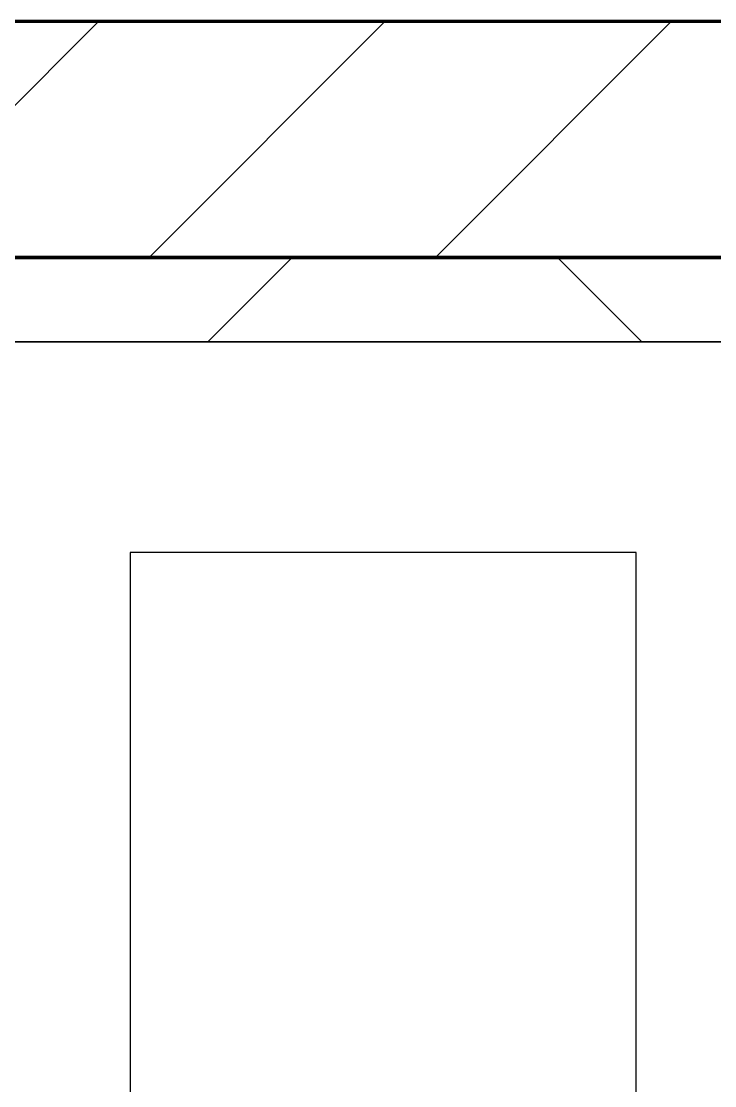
# Model space of a CAD drawing. Header units: millimetres. Extents: x -678720 to -601931, y -306 to 39239.
# Drawn here: x -670788 to -670377, y 8128 to 8759 of the extents above; entities that cross this region are included whole.
import ezdxf
from ezdxf.xclip import XClip

# ---------------------------------------------------------------- set-up
doc = ezdxf.new("R2010")
doc.units = ezdxf.units.MM
doc.header["$XCLIPFRAME"] = 0
doc.layers.add('000 - WIPEOUT', color=250, linetype='Continuous')
doc.layers.add('A11_ALU.SOLID SHEET', color=2, linetype='Continuous')
for name, color, linetype, lineweight in [('A-GLAZ-CURT', 2, 'Continuous', 9), ('A-WALL', 5, 'Continuous', 35), ('A-WALL-FNSH', 2, 'Continuous', 35), ('A-WALL-PATT', 1, 'Continuous', 35)]:
    doc.layers.add(name, color=color, linetype=linetype, lineweight=lineweight)

# ---------------------------------------------------------------- blocks, each defined once
blk = doc.blocks.new('PPLS-PP19_Custom Tile Pattern - Custom Tile Pattern-V85-4234-01 ENLARGED MULTI-PURPOSE LEVEL - REFLECTED CEILING PLAN - SHEET 5')
at = {"layer": 'A-GLAZ-CURT'}
for p, q in [((-300, 0), (300, 0)), ((300, 0), (-300, 0)), ((195.99, 0), (213.31, 0)), ((213.31, 0), (195.99, 0)), ((230.06, 0), (300, 0)), ((-300, -50), (300, -50)), ((300, -50), (-300, -50))]:
    blk.add_line(p, q, dxfattribs=at)
for points, knots in [([(-12.76, 0), (-8.93, 0), (9.67, 0), (42.82, 0), (81.9, 0), (107.18, 0), (118.18, 0)], [-454.035567, -454.035567, -454.035567, -454.035567, -429.606584, -390.253598, -346.313304, -311.894639, -311.894639, -311.894639, -311.894639]), ([(103.09, 0), (101.08, 0), (86.31, 0), (63.34, 0), (35.84, 0), (12, 0), (3.08, 0), (-1.67, 0), (-2.25, 0)], [-375.435014, -375.435014, -375.435014, -375.435014, -369.147452, -330.153101, -307.516438, -285.83788, -246.234814, -234.646884, -234.646884, -234.646884, -234.646884]), ([(114.39, 0), (114.2, 0), (112.08, 0), (105.42, 0), (92.38, 0), (85.59, 0), (74.4, 0), (62.26, 0), (51.85, 0), (43.81, 0), (29.53, 0), (20.67, 0), (18.85, 0), (18.16, 0)], [-8148.58938, -8148.58938, -8148.58938, -8148.58938, -8105.191388, -7723.759874, -7531.75727, -7135.649961, -6924.452779, -6738.82075, -6548.303034, -6314.283804, -6135.05769, -5972.647715, -5832.674503, -5832.674503, -5832.674503, -5832.674503]), ([(136.44, 0), (121.66, 0), (86.93, 0), (51.16, 0), (31.18, 0)], [-106.750556, -106.750556, -106.750556, -106.750556, -59.610984, 0, 0, 0, 0]), ([(168.37, 0), (167.68, 0), (162.47, 0), (147.02, 0), (109.77, 0), (76.86, 0), (57.82, 0), (46.51, 0), (41.18, 0), (36.02, 0), (35.54, 0), (35.54, 0)], [-543.375029, -543.375029, -543.375029, -543.375029, -530.793311, -458.593899, -401.860199, -357.622665, -341.267687, -334.000314, -326.15566, -319.318397, -317.489778, -317.489778, -317.489778, -317.489778]), ([(36.29, 0), (37.77, 0), (48.82, 0), (64.79, 0), (93.24, 0), (111.36, 0), (118.73, 0)], [-314.598523, -314.598523, -314.598523, -314.598523, -305.899624, -287.17622, -249.500363, -204.299155, -204.299155, -204.299155, -204.299155]), ([(53.94, 0), (58.42, 0), (74.33, 0), (100.57, 0), (116.36, 0), (128.63, 0), (128.95, 0)], [-111.831706, -111.831706, -111.831706, -111.831706, -97.899267, -63.759246, -39.050993, -35.895543, -35.895543, -35.895543, -35.895543]), ([(94.4, 0), (94.4, 0), (94.64, 0), (99.11, 0), (108.7, 0), (115.1, 0), (118.63, 0)], [-2348.345796, -2348.345796, -2348.345796, -2348.345796, -2310.419338, -2233.599744, -2052.234781, -1855.850978, -1855.850978, -1855.850978, -1855.850978]), ([(129.02, 0), (129.02, 0), (124.41, 0), (122.35, 0), (114.96, 0), (108.04, 0), (103.09, 0)], [-35.386604, -35.386604, -35.386604, -35.386604, -31.430235, -22.807238, -15.488593, 0, 0, 0, 0]), ([(157.9, 0), (156.77, 0), (151.67, 0), (143.29, 0), (134.04, 0), (126.24, 0), (118.6, 0), (114.23, 0), (111.98, 0), (105.66, 0), (105.23, 0), (105.23, 0)], [-10292.955006, -10292.955006, -10292.955006, -10292.955006, -10098.273015, -9847.788484, -9677.714971, -9567.007022, -9453.21225, -9220.200448, -9012.77275, -8966.157302, -8929.495943, -8929.495943, -8929.495943, -8929.495943]), ([(105.26, 0), (105.52, 0), (111.01, 0), (112.65, 0), (113.59, 0)], [-8920.561005, -8920.561005, -8920.561005, -8920.561005, -8814.835624, -8577.462505, -8577.462505, -8577.462505, -8577.462505]), ([(118.71, 0), (118.91, 0), (124.75, 0), (139.94, 0), (163.31, 0), (185.23, 0), (193.62, 0), (194.69, 0), (194.79, 0)], [-1854.271458, -1854.271458, -1854.271458, -1854.271458, -1843.028543, -1530.39897, -1095.004608, -529.74427, -295.064701, -265.121568, -265.121568, -265.121568, -265.121568]), ([(118.72, 0), (125.1, 0), (131.7, 0), (138.28, 0), (138.53, 0)], [-311.33972, -311.33972, -311.33972, -311.33972, -291.370682, -290.5735, -290.5735, -290.5735, -290.5735]), ([(118.92, 0), (120.4, 0), (128.19, 0), (132.42, 0), (134.6, 0)], [-203.900213, -203.900213, -203.900213, -203.900213, -194.761443, -152.241002, -152.241002, -152.241002, -152.241002]), ([(128.58, 0), (128.8, 0), (130.16, 0), (139.26, 0), (152.67, 0), (161.24, 0), (162.19, 0), (162.75, 0)], [-633.326174, -633.326174, -633.326174, -633.326174, -627.736123, -618.981161, -602.094757, -592.980799, -581.414464, -581.414464, -581.414464, -581.414464]), ([(137.1, 0), (136, 0), (133.64, 0), (129.87, 0), (129.11, 0)], [-670.405967, -670.405967, -670.405967, -670.405967, -651.020627, -640.742133, -640.742133, -640.742133, -640.742133]), ([(193.8, 0), (193.33, 0), (190.11, 0), (183.13, 0), (171, 0), (161.95, 0), (161.28, 0), (158.35, 0), (157.85, 0), (157.77, 0)], [-11665.349007, -11665.349007, -11665.349007, -11665.349007, -11565.880756, -11105.624034, -10839.086983, -10768.332124, -10666.779182, -10580.760289, -10550.278881, -10550.278881, -10550.278881, -10550.278881]), ([(300, 0), (286.53, 0), (254.22, 0), (207.11, 0), (177.41, 0), (159.34, 0), (158.33, 0), (158.3, 0)], [-285.253232, -285.253232, -285.253232, -285.253232, -244.693688, -187.987675, -143.776725, -129.632772, -123.352749, -123.352749, -123.352749, -123.352749]), ([(159.07, 0), (159.13, 0), (160.84, 0), (165.21, 0), (174.15, 0), (185.98, 0), (208.82, 0), (219.42, 0), (230.06, 0)], [-115.643202, -115.643202, -115.643202, -115.643202, -114.681583, -87.660824, -65.295536, -41.623857, -24.459831, 0, 0, 0, 0]), ([(162.75, 0), (165.4, 0), (170.91, 0), (172.61, 0), (172.61, 0)], [-111.264224, -111.264224, -111.264224, -111.264224, -56.742688, -19.085662, -19.085662, -19.085662, -19.085662]), ([(247.1, 0), (246.76, 0), (245.04, 0), (238.34, 0), (226.56, 0), (221.1, 0), (200.27, 0), (182.99, 0), (174.27, 0), (169.67, 0), (168.99, 0)], [-9649.085549, -9649.085549, -9649.085549, -9649.085549, -9581.591397, -9406.094246, -9221.510254, -9016.44624, -8717.832359, -8253.978395, -8152.463617, -8069.855175, -8069.855175, -8069.855175, -8069.855175]), ([(215.22, 0), (214.62, 0), (210.55, 0), (203.98, 0), (187.54, 0), (175.3, 0), (169.49, 0)], [-203.825446, -203.825446, -203.825446, -203.825446, -198.527383, -184.406837, -162.427601, -142.916156, -142.916156, -142.916156, -142.916156]), ([(171.51, 0), (176.48, 0), (193.23, 0), (201.73, 0), (208.81, 0), (213.9, 0), (241.96, 0), (266.73, 0), (281.71, 0), (291.71, 0), (296.52, 0), (297.86, 0), (298.09, 0)], [-7971.819559, -7971.819559, -7971.819559, -7971.819559, -7784.112253, -7606.717214, -7289.299508, -7042.621073, -6582.165592, -6068.460911, -5766.029927, -5566.724884, -5280.360606, -5199.253518, -5199.253518, -5199.253518, -5199.253518]), ([(172.07, 0), (177.66, 0), (187.87, 0), (201.08, 0), (207.47, 0), (213.96, 0), (215.11, 0)], [-255.364076, -255.364076, -255.364076, -255.364076, -237.955587, -223.92608, -215.862851, -208.75215, -208.75215, -208.75215, -208.75215]), ([(300, 0), (288.22, 0), (262, 0), (230.43, 0), (219.94, 0), (219.02, 0)], [-12528.858583, -12528.858583, -12528.858583, -12528.858583, -11905.454923, -11162.864862, -10856.732305, -10856.732305, -10856.732305, -10856.732305]), ([(219.9, 0), (220.86, 0), (227.84, 0), (242.06, 0), (246.54, 0), (246.96, 0)], [-10670.940496, -10670.940496, -10670.940496, -10670.940496, -10511.382485, -9925.173265, -9834.877357, -9834.877357, -9834.877357, -9834.877357]), ([(284.76, 0), (284.76, 0), (285.09, 0), (287.47, 0), (293.59, 0), (297.76, 0), (300, 0)], [-4110.630118, -4110.630118, -4110.630118, -4110.630118, -4053.389046, -3959.664717, -3862.421465, -3746.95702, -3746.95702, -3746.95702, -3746.95702]), ([(297.38, 0), (295.84, 0), (291.62, 0), (285.38, 0), (284.87, 0)], [-4803.172655, -4803.172655, -4803.172655, -4803.172655, -4358.271401, -4143.037883, -4143.037883, -4143.037883, -4143.037883])]:
    blk.add_open_spline(points, degree=3, knots=knots, dxfattribs=at)
for points in [[(168.74, 0), (168.74, 0), (169.81, 0), (171.51, 0)], [(195.11, 0), (194.91, 0), (194.44, 0), (193.8, 0)]]:
    blk.add_open_spline(points, degree=3, dxfattribs=at)
blk = doc.blocks.new('PPLS-PP19_Custom Tile Pattern - Custom Tile Pattern-V86-4234-01 ENLARGED MULTI-PURPOSE LEVEL - REFLECTED CEILING PLAN - SHEET 5')
at = {"layer": 'A-GLAZ-CURT'}
for p, q in [((-300, 0), (300, 0)), ((300, 0), (-300, 0)), ((-293.07, 0), (-275.75, 0)), ((-275.75, 0), (-293.07, 0)), ((-222.32, 0), (-218.66, 0)), ((-218.66, 0), (-222.32, 0)), ((-217.64, 0), (-205, 0)), ((-205, 0), (-217.64, 0)), ((-300, -50), (300, -50)), ((300, -50), (-300, -50))]:
    blk.add_line(p, q, dxfattribs=at)
at = {"layer": 'A-GLAZ-CURT', "flags": 128}
for points in [[(-300, 0), (-291.56, 0), (-283.3, 0), (-275.2, 0), (-267.26, 0), (-259.45, 0), (-251.77, 0), (-244.2, 0), (-236.74, 0), (-229.36, 0), (-222.06, 0), (-214.83, 0), (-207.71, 0), (-200.76, 0), (-194.02, 0), (-187.54, 0), (-181.38, 0), (-175.58, 0), (-170.25, 0), (-165.64, 0), (-162.01, 0), (-159.53, 0), (-157.46, 0), (-154.52, 0), (-149.42, 0), (-141.84, 0), (-132.81, 0), (-126.08, 0)], [(-151.7, 0), (-155.53, 0), (-160.27, 0), (-164.95, 0), (-169.65, 0), (-174.47, 0), (-179.49, 0), (-184.81, 0), (-190.44, 0), (-196.37, 0), (-202.58, 0), (-209.04, 0), (-215.73, 0), (-222.63, 0), (-229.72, 0), (-236.97, 0), (-244.39, 0), (-251.96, 0), (-259.67, 0), (-267.51, 0), (-275.48, 0), (-283.55, 0), (-291.73, 0), (-300, 0)], [(-125.17, 0), (-128.55, 0), (-134.16, 0), (-140.03, 0), (-145.5, 0), (-150.63, 0)]]:
    blk.add_lwpolyline(points, dxfattribs=at)
at = {"layer": 'A-GLAZ-CURT'}
for points, knots in [([(-300, 0), (-284.65, 0), (-236.57, 0), (-189.14, 0), (-159.29, 0), (-151.67, 0)], [-5323.127839, -5323.127839, -5323.127839, -5323.127839, -4502.809032, -2700.551212, -2015.413424, -2015.413424, -2015.413424, -2015.413424]), ([(-152.67, 0), (-171.19, 0), (-210.79, 0), (-262.56, 0), (-294.48, 0), (-300, 0)], [-16636.165947, -16636.165947, -16636.165947, -16636.165947, -15131.813646, -13729.592194, -13439.944408, -13439.944408, -13439.944408, -13439.944408]), ([(-217.6, 0), (-223.96, 0), (-236.05, 0), (-255.22, 0), (-262.59, 0), (-264.9, 0), (-265.4, 0)], [-1192.83271, -1192.83271, -1192.83271, -1192.83271, -858.079193, -543.655514, -208.940337, 0, 0, 0, 0]), ([(-258.6, 0), (-257.91, 0), (-254.26, 0), (-241.25, 0), (-227.72, 0), (-219.21, 0), (-217.6, 0)], [-5722.54675, -5722.54675, -5722.54675, -5722.54675, -5657.471696, -5413.335975, -5017.494783, -4926.113473, -4926.113473, -4926.113473, -4926.113473]), ([(-133.82, 0), (-135.51, 0), (-137.8, 0), (-149.31, 0), (-162.01, 0), (-177.91, 0), (-199.46, 0), (-216.65, 0), (-231.26, 0), (-233.46, 0), (-234, 0)], [-2731.647847, -2731.647847, -2731.647847, -2731.647847, -2418.507304, -2308.929706, -2113.765672, -1763.376603, -1422.553702, -978.033455, -846.069444, -682.911962, -682.911962, -682.911962, -682.911962]), ([(-233.49, 0), (-233.44, 0), (-232.38, 0), (-230.74, 0), (-225.3, 0), (-223.63, 0)], [-455.274641, -455.274641, -455.274641, -455.274641, -440.605512, -119.536984, 0, 0, 0, 0]), ([(-223.63, 0), (-219.39, 0), (-206.17, 0), (-188.58, 0), (-169.02, 0), (-157.93, 0), (-152.01, 0)], [-5463.295695, -5463.295695, -5463.295695, -5463.295695, -5161.076232, -4739.070012, -4465.409639, -4149.119819, -4149.119819, -4149.119819, -4149.119819]), ([(-137.88, 0), (-140.56, 0), (-147.66, 0), (-147.69, 0), (-158.72, 0), (-174.02, 0), (-185.59, 0), (-202.81, 0), (-213.56, 0), (-217.46, 0)], [-3187.727384, -3187.727384, -3187.727384, -3187.727384, -2919.378265, -2477.344047, -2237.412286, -2029.680487, -1755.085331, -1400.429864, -1195.397769, -1195.397769, -1195.397769, -1195.397769]), ([(-217.07, 0), (-215.6, 0), (-211.14, 0), (-200.2, 0), (-185.8, 0), (-171.77, 0), (-158.7, 0), (-157.22, 0)], [-4916.013316, -4916.013316, -4916.013316, -4916.013316, -4832.723979, -4666.091899, -4349.945572, -4000.813434, -3840.635403, -3840.635403, -3840.635403, -3840.635403]), ([(-86.78, 0), (-99.82, 0), (-120.93, 0), (-145.87, 0), (-151.68, 0)], [-18766.980307, -18766.980307, -18766.980307, -18766.980307, -17136.203329, -16663.093301, -16663.093301, -16663.093301, -16663.093301]), ([(-151.68, 0), (-146, 0), (-136.76, 0), (-127.33, 0), (-124.19, 0), (-123.43, 0), (-123.28, 0)], [-4143.275917, -4143.275917, -4143.275917, -4143.275917, -3839.893365, -3647.167523, -3488.92562, -3439.852845, -3439.852845, -3439.852845, -3439.852845]), ([(-151.06, 0), (-150.06, 0), (-147.11, 0), (-143.57, 0), (-138.62, 0)], [-3456.571863, -3456.571863, -3456.571863, -3456.571863, -3371.022232, -3227.460399, -3227.460399, -3227.460399, -3227.460399]), ([(-151.03, 0), (-140.01, 0), (-124.96, 0), (-110.8, 0), (-99.5, 0), (-91.46, 0)], [-1996.172939, -1996.172939, -1996.172939, -1996.172939, -1002.059161, -460.363443, 0, 0, 0, 0]), ([(-118.78, 0), (-121.86, 0), (-126.28, 0), (-136.96, 0), (-147.46, 0), (-150.03, 0), (-150.57, 0)], [-5938.474035, -5938.474035, -5938.474035, -5938.474035, -5700.061948, -5508.838257, -5298.784692, -5196.16478, -5196.16478, -5196.16478, -5196.16478]), ([(-150.34, 0), (-150.07, 0), (-147.75, 0), (-142.6, 0), (-127.26, 0), (-107.3, 0), (-90.42, 0), (-75.26, 0), (-68.41, 0), (-65.12, 0), (-63.63, 0)], [-4948.728362, -4948.728362, -4948.728362, -4948.728362, -4883.323924, -4440.880425, -4054.690705, -3793.097032, -3402.597032, -3144.956779, -3050.982048, -2969.237017, -2969.237017, -2969.237017, -2969.237017]), ([(-26.75, 0), (-27.82, 0), (-36.18, 0), (-53.55, 0), (-78.2, 0), (-110.94, 0), (-130.52, 0), (-147.74, 0), (-149.07, 0)], [-8718.362214, -8718.362214, -8718.362214, -8718.362214, -8532.293389, -8073.216054, -7508.296369, -7004.680444, -6449.282163, -6277.220794, -6277.220794, -6277.220794, -6277.220794]), ([(-148.23, 0), (-146.94, 0), (-140.15, 0), (-137.28, 0), (-133.93, 0), (-128.78, 0), (-126.5, 0)], [-6162.058746, -6162.058746, -6162.058746, -6162.058746, -6017.569127, -5560.701257, -5364.112219, -5231.017328, -5231.017328, -5231.017328, -5231.017328]), ([(-86.16, 0), (-91.37, 0), (-104.13, 0), (-122.65, 0), (-139.03, 0), (-146.11, 0), (-146.95, 0)], [-1681.3698, -1681.3698, -1681.3698, -1681.3698, -1374.161226, -945.742622, -741.901385, -489.130243, -489.130243, -489.130243, -489.130243]), ([(-146.69, 0), (-146.59, 0), (-145.49, 0), (-135.69, 0), (-128.29, 0), (-125.15, 0)], [-420.34245, -420.34245, -420.34245, -420.34245, -406.956646, -290.263673, 0, 0, 0, 0]), ([(-127.41, 0), (-131.63, 0), (-133.16, 0), (-134.09, 0), (-134.15, 0)], [-8540.990293, -8540.990293, -8540.990293, -8540.990293, -8266.114998, -8246.473386, -8246.473386, -8246.473386, -8246.473386]), ([(-134.15, 0), (-133.32, 0), (-130.31, 0), (-117.33, 0), (-97.48, 0), (-87.86, 0), (-85.74, 0)], [-7657.439573, -7657.439573, -7657.439573, -7657.439573, -7293.749979, -6839.55839, -6236.997189, -6053.314283, -6053.314283, -6053.314283, -6053.314283]), ([(-120.13, 0), (-120.14, 0), (-120.24, 0), (-121.3, 0), (-129.25, 0), (-133.82, 0)], [-2933.992132, -2933.992132, -2933.992132, -2933.992132, -2920.575025, -2840.280255, -2731.647847, -2731.647847, -2731.647847, -2731.647847]), ([(-113.43, 0), (-113.44, 0), (-113.96, 0), (-119.73, 0), (-125.43, 0), (-127.03, 0), (-127.41, 0)], [-328.499627, -328.499627, -328.499627, -328.499627, -282.672656, -98.539552, -24.539552, 0, 0, 0, 0]), ([(-126.5, 0), (-122.44, 0), (-108.71, 0), (-95.49, 0), (-86.57, 0), (-85.76, 0)], [-5231.017328, -5231.017328, -5231.017328, -5231.017328, -4994.692869, -4542.524482, -4497.021594, -4497.021594, -4497.021594, -4497.021594]), ([(-125.15, 0), (-124.93, 0), (-121.96, 0), (-113.01, 0), (-98.9, 0), (-85.29, 0), (-71.67, 0), (-65.93, 0), (-65.07, 0)], [-3362.7396, -3362.7396, -3362.7396, -3362.7396, -3342.215224, -3074.362186, -2902.289527, -2605.247022, -2322.099534, -2241.8264, -2241.8264, -2241.8264, -2241.8264]), ([(-122.08, 0), (-122.01, 0), (-121.69, 0), (-121.2, 0), (-120.88, 0)], [-3136.336417, -3136.336417, -3136.336417, -3136.336417, -3110.304437, -3035.164275, -3035.164275, -3035.164275, -3035.164275]), ([(-85.75, 0), (-92.76, 0), (-102.21, 0), (-114.02, 0), (-117.28, 0), (-118.78, 0)], [-602.534604, -602.534604, -602.534604, -602.534604, -229.489605, -116.330425, 0, 0, 0, 0]), ([(-117.74, 0), (-117.19, 0), (-114.78, 0), (-113.43, 0), (-113.43, 0)], [-821.249067, -821.249067, -821.249067, -821.249067, -394.672656, -330.879064, -330.879064, -330.879064, -330.879064]), ([(-85.84, 0), (-94.42, 0), (-108.04, 0), (-116.56, 0), (-117.56, 0)], [-2135.247573, -2135.247573, -2135.247573, -2135.247573, -1433.981041, -985.49888, -985.49888, -985.49888, -985.49888]), ([(-115.82, 0), (-114.96, 0), (-110.41, 0), (-96.78, 0), (-71.33, 0), (-46.06, 0), (-26.05, 0), (-20.53, 0)], [-5724.064692, -5724.064692, -5724.064692, -5724.064692, -5430.283136, -5103.229623, -4799.173296, -4065.652676, -3775.446925, -3775.446925, -3775.446925, -3775.446925]), ([(-85.91, 0), (-89.43, 0), (-98.37, 0), (-112.01, 0), (-114.94, 0), (-115.63, 0)], [-974.308884, -974.308884, -974.308884, -974.308884, -789.402658, -501.969187, -243.577221, -243.577221, -243.577221, -243.577221])]:
    blk.add_open_spline(points, degree=3, knots=knots, dxfattribs=at)
blk = doc.blocks.new('*U321')
at = {"layer": 'A-GLAZ-CURT', "rotation": 180}
for name, p in [('PPLS-PP19_Custom Tile Pattern - Custom Tile Pattern-V86-4234-01 ENLARGED MULTI-PURPOSE LEVEL - REFLECTED CEILING PLAN - SHEET 5', (-37865, -710)), ('PPLS-PP19_Custom Tile Pattern - Custom Tile Pattern-V85-4234-01 ENLARGED MULTI-PURPOSE LEVEL - REFLECTED CEILING PLAN - SHEET 5', (-37265, -710))]:
    blk.add_blockref(name, p, dxfattribs=at)
blk = doc.blocks.new('*U605')
at = {"color": 3}
blk.add_wipeout([(-275, -11650), (275, -11650), (275, -11950), (-275, -11950)], dxfattribs=at).dxf.layer = '000 - WIPEOUT'
at = {"layer": 'A11_ALU.SOLID SHEET', "color": 0, "linetype": 'ByBlock'}
blk.add_lwpolyline([(-275, -11950), (275, -11950), (275, -11650), (-275, -11650)], close=True, dxfattribs=at)
blk = doc.blocks.new('*U743')
blk.add_lwpolyline([(21173.36, -580), (28210, -580), (28210, -6849.96), (45954.15, -6849.96), (45954.15, 600), (82995.06, 600), (83086.47, 650), (90052, 650), (90392, 990), (103159.16, 990), (103159.16, 4990), (21173.36, 4990), (21173.36, 3485.45), (21203.36, 3485.45), (21203.36, 925.54), (21173.36, 925.54), (21173.36, -580)])
at = {"layer": 'A11_ALU.SOLID SHEET', "color": 0, "linetype": 'ByBlock', "rotation": 90}
blk.add_blockref('*U605', (62308.5, 4590), dxfattribs=at)

msp = doc.modelspace()

# ---------------------------------------------------------------- block references
at = {"layer": 'A11_ALU.SOLID SHEET'}
ref = msp.add_blockref('*U743', (-744682.37, 3579.02), dxfattribs=at)
XClip(ref).set_block_clipping_path([(69798.6834257276, -3885.5002684942), (120965.0023936313, 33679.9972602262)])

# ---------------------------------------------------------------- next in the draw order: hatches: boundary and pattern name
at = {"layer": 'A-WALL-PATT', "lineweight": 9}
h = msp.add_hatch(dxfattribs=at)
h.set_pattern_fill('FP_2', color=256, style=0, pattern_type=2)
h.set_pattern_definition([(45, (0, 0), (-84.852814, 84.852814), [])])
h.paths.add_polyline_path([(-645614.94, 8619.02), (-644025.62, 8619.02), (-644076.02, 8641.53), (-644079.79, 8639.36), (-644084.96, 8639.36), (-644091.03, 8644.02), (-644092.03, 8648.69), (-644157.37, 8677.88), (-644139.02, 8718.97), (-643915.31, 8619.02), (-632557.37, 8619.02), (-632557.37, 8759.02), (-674883.69, 8759.02), (-674883.69, 8619.02), (-672825.62, 8619.02), (-672876.02, 8641.53), (-672879.79, 8639.36), (-672884.96, 8639.36), (-672891.03, 8644.02), (-672892.03, 8648.69), (-672957.37, 8677.88), (-672939.02, 8718.97), (-672715.31, 8619.02), (-669225.62, 8619.02), (-669276.02, 8641.53), (-669279.79, 8639.36), (-669284.96, 8639.36), (-669291.03, 8644.02), (-669292.03, 8648.69), (-669357.37, 8677.88), (-669339.02, 8718.97), (-669115.31, 8619.02), (-665625.62, 8619.02), (-665676.02, 8641.53), (-665679.79, 8639.36), (-665684.96, 8639.36), (-665691.03, 8644.02), (-665692.03, 8648.69), (-665757.37, 8677.88), (-665739.02, 8718.97), (-665515.31, 8619.02), (-662025.62, 8619.02), (-662076.02, 8641.53), (-662079.79, 8639.36), (-662084.96, 8639.36), (-662091.03, 8644.02), (-662092.03, 8648.69), (-662157.37, 8677.88), (-662139.02, 8718.97), (-661915.31, 8619.02), (-658425.62, 8619.02), (-658476.02, 8641.53), (-658479.79, 8639.36), (-658484.96, 8639.36), (-658491.03, 8644.02), (-658492.03, 8648.69), (-658557.37, 8677.88), (-658539.02, 8718.97), (-658315.31, 8619.02), (-654825.62, 8619.02), (-654876.02, 8641.53), (-654879.79, 8639.36), (-654884.96, 8639.36), (-654891.03, 8644.02), (-654892.03, 8648.69), (-654957.37, 8677.88), (-654939.02, 8718.97), (-654715.31, 8619.02), (-651225.62, 8619.02), (-651276.02, 8641.53), (-651279.79, 8639.36), (-651284.96, 8639.36), (-651291.03, 8644.02), (-651292.03, 8648.69), (-651357.37, 8677.88), (-651339.02, 8718.97), (-651115.31, 8619.02), (-647625.62, 8619.02), (-647676.02, 8641.53), (-647679.79, 8639.36), (-647684.96, 8639.36), (-647691.03, 8644.02), (-647692.03, 8648.69), (-647757.37, 8677.88), (-647739.02, 8718.97), (-647515.31, 8619.02), (-645746.78, 8619.02)])
h = msp.add_hatch(dxfattribs=at)
h.set_pattern_fill('FP_3', color=256, style=0, pattern_type=2)
h.set_pattern_definition([(45, (0, 0), (-212.13203, 212.13203), []), (135, (0, 0), (-212.13203, -212.13203), [])])
h.paths.add_polyline_path([(-637582.37, 8569.02), (-637582.37, 8619.02), (-643915.31, 8619.02), (-643803.39, 8569.02), (-641132.34, 8569.02)])
h.paths.add_polyline_path([(-659985.63, 8569.02), (-658313.71, 8569.02), (-658425.62, 8619.02), (-661915.31, 8619.02), (-661803.39, 8569.02), (-660051.55, 8569.02)])
h.paths.add_polyline_path([(-653657.25, 8569.02), (-651113.71, 8569.02), (-651225.62, 8619.02), (-654715.31, 8619.02), (-654603.39, 8569.02), (-653782.37, 8569.02)])
h.paths.add_polyline_path([(-643913.71, 8569.02), (-644025.62, 8619.02), (-647515.31, 8619.02), (-647403.39, 8569.02), (-643966.93, 8569.02)])
h.paths.add_polyline_path([(-658203.39, 8569.02), (-654713.71, 8569.02), (-654825.62, 8619.02), (-658315.31, 8619.02), (-658205.78, 8570.08)])
h.paths.add_polyline_path([(-662292.85, 8569.02), (-661913.71, 8569.02), (-662025.62, 8619.02), (-665515.31, 8619.02), (-665403.39, 8569.02), (-662358.77, 8569.02)])
h.paths.add_polyline_path([(-647513.71, 8569.02), (-647625.62, 8619.02), (-651115.31, 8619.02), (-651003.39, 8569.02), (-647526.64, 8569.02)])
h.paths.add_polyline_path([(-666973.22, 8569.02), (-665513.71, 8569.02), (-665625.62, 8619.02), (-669115.31, 8619.02), (-669003.39, 8569.02), (-667105.06, 8569.02)])
h.paths.add_polyline_path([(-670928.45, 8569.02), (-669113.71, 8569.02), (-669225.62, 8619.02), (-672715.31, 8619.02), (-672603.39, 8569.02), (-670994.37, 8569.02)])
h.paths.add_polyline_path([(-672906.07, 8569.02), (-672713.71, 8569.02), (-672825.62, 8619.02), (-674883.69, 8619.02), (-674883.69, 8569.02), (-672957.37, 8569.02)])

# ---------------------------------------------------------------- next in the draw order: linework, layer by layer
at = {"layer": 'A-WALL', "color": 7, "lineweight": 70}
for p, q in [((-671782.37, 8759.02), (-669382.37, 8759.02)), ((-669382.37, 8619.02), (-671782.37, 8619.02)), ((-671782.37, 8619.02), (-669382.37, 8619.02))]:
    msp.add_line(p, q, dxfattribs=at)
at = {"layer": 'A-WALL-FNSH', "color": 250}
msp.add_line((-669382.37, 8569.02), (-671782.37, 8569.02), dxfattribs=at)

# ---------------------------------------------------------------- next in the draw order: block references
msp.add_blockref('*U321', (-633017.37, 9279.02))

doc.saveas('drawing.dxf')
